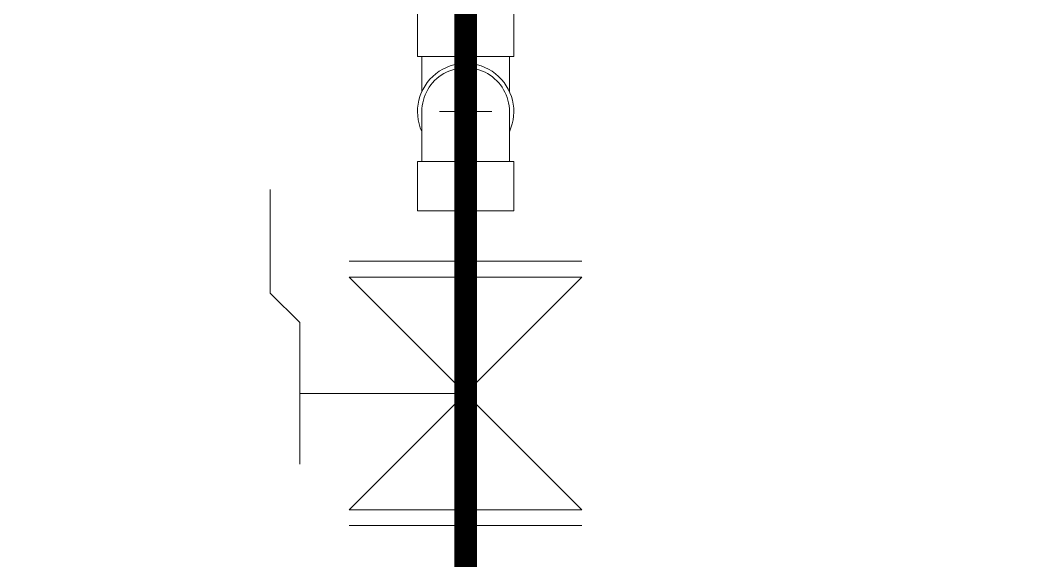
# Model space of a CAD drawing. Header units: metres. Extents: x 42 to 199, y -121 to 268.
# Drawn here: x 97.1458 to 97.5936, y 144.0055 to 144.2423 of the extents above; entities that cross this region are included whole.
import ezdxf
from ezdxf.lldxf.tags import DXFTag

# ---------------------------------------------------------------- set-up
doc = ezdxf.new("R2010")
doc.units = ezdxf.units.M
doc.header["$LTSCALE"] = 0.3
doc.layers.get('0').update_dxf_attribs({"color": 8})
doc.layers.add('A-ELEVATION 5', color=8, linetype='Continuous')
doc.layers.add('SRA-PL-WS-DWS', color=90, linetype='DWS_LINE')
for name, color, linetype, lineweight in [('AGI-PHE -DWS-RINGMOND', 151, 'Continuous', 0), ('AGI-PHE-BALL VALVE', 7, 'Continuous', 0), ('DA HOUSE ARCH LAYOUT', 8, 'Continuous', 9), ('pl-text', 140, 'Continuous', 0)]:
    doc.layers.add(name, color=color, linetype=linetype, lineweight=lineweight)
doc.styles.get("Standard").update_dxf_attribs({"font": 'arial.ttf'})
tags = doc.linetypes.add('DWS_LINE', pattern='A,0.5,-0.2,["DWS",Standard,S=0.1,R=0,X=-0.1,Y=-0.05],-0.3', length=1).pattern_tags.tags
tags[6] = DXFTag(74, 10)

# ---------------------------------------------------------------- blocks, each defined once
blk = doc.blocks.new('DA HOUSE ARCH LAYOUT')
at = {"color": 8}
blk.add_wipeout([(-11.75, 187.36995), (-11.75, 207.62996), (32.72481, 207.62995), (32.72434, 197.17), (20.94, 197.17), (20.94, 187.37)], dxfattribs=at).dxf.layer = 'A-ELEVATION 5'
blk = doc.blocks.new('*U185')
at = {"color": 140, "linetype": 'Continuous', "lineweight": 20, "ltscale": 75}
for p, q in [((-414.3, 1184.7), (-414.3, 1123.9)), ((-408.9, 1184.7), (-414.3, 1184.7)), ((-295.5, 1184.7), (-300.9, 1184.7)), ((-295.5, 1123.9), (-295.5, 1184.7)), ((-414.3, 1123.9), (-408.9, 1123.9)), ((-408.9, 1123.9), (-408.9, 1062.2)), ((-300.9, 1123.9), (-300.9, 1062.2)), ((-300.9, 1123.9), (-295.5, 1123.9)), ((-408.9, 1008.2), (-408.9, 994.2)), ((-300.9, 1008.2), (-300.9, 994.2)), ((-414.3, 994.2), (-408.9, 994.2)), ((-414.3, 933.4), (-414.3, 994.2)), ((-300.9, 994.2), (-295.5, 994.2)), ((-295.5, 994.2), (-295.5, 933.4))]:
    blk.add_line(p, q, dxfattribs=at)
at = {"color": 8, "lineweight": 13, "ltscale": 75}
for p, q in [((-300.9, 1184.7), (-408.9, 1184.7)), ((-300.9, 1123.9), (-408.9, 1123.9)), ((-354.9, 1094.6), (-354.9, 1029.8)), ((-322.5, 1062.2), (-387.3, 1062.2)), ((-408.9, 1037.5), (-408.9, 1008.2)), ((-300.9, 1037.5), (-300.9, 1008.2)), ((-408.9, 994.2), (-300.9, 994.2))]:
    blk.add_line(p, q, dxfattribs=at)
at = {"color": 140, "linetype": 'Continuous', "lineweight": 20, "ltscale": 75, "extrusion": (0, 0, -1)}
blk.add_ellipse((-354.9, 1062.2, 0), major_axis=(0.3, 59.4), ratio=1, start_param=1.135397, end_param=5.136389, dxfattribs=at)
at = {"color": 8, "lineweight": 13, "ltscale": 75}
blk.add_ellipse((-354.9, 1062.2, 0), major_axis=(7, -53.6), ratio=1, start_param=4.582898, end_param=7.725303, dxfattribs=at)
blk = doc.blocks.new('VHGFGHF')
at = {"layer": 'pl-text', "color": 7}
for p, q in [((27845.202, -15256.674), (27849.284, -15256.674)), ((27849.284, -15256.95), (27845.202, -15256.95)), ((27849.284, -15261.032), (27845.202, -15256.95)), ((27845.202, -15261.032), (27849.284, -15256.95)), ((27844.334, -15257.749), (27844.334, -15260.233)), ((27847.243, -15258.991), (27844.334, -15258.991)), ((27844.334, -15260.233), (27843.816, -15260.751)), ((27843.816, -15260.751), (27843.816, -15262.568)), ((27845.202, -15261.032), (27849.284, -15261.032)), ((27845.202, -15261.309), (27849.284, -15261.309))]:
    blk.add_line(p, q, dxfattribs=at)

msp = doc.modelspace()

# ---------------------------------------------------------------- block references
at = {"layer": 'DA HOUSE ARCH LAYOUT'}
msp.add_blockref('DA HOUSE ARCH LAYOUT', (97.14618, -60.62802), dxfattribs=at)

# ---------------------------------------------------------------- next in the draw order: block references
at = {"layer": 'SRA-PL-WS-DWS', "lineweight": -3, "xscale": -0.0003555561458385564, "yscale": 0.0003555561458385564, "zscale": 0.0003555561458385564, "rotation": 180}
msp.add_blockref('*U185', (97.46721, 144.58001), dxfattribs=at)

# ---------------------------------------------------------------- next in the draw order: linework, layer by layer
at = {"layer": 'AGI-PHE -DWS-RINGMOND', "linetype": 'ByBlock', "ltscale": 0.25, "const_width": 0.01}
msp.add_lwpolyline([(97.34101, 144.24813), (97.34101, 143.74181)], dxfattribs=at)

# ---------------------------------------------------------------- next in the draw order: block references
at = {"layer": 'AGI-PHE-BALL VALVE', "xscale": -0.025, "yscale": 0.025, "zscale": 0.025, "rotation": 180}
msp.add_blockref('VHGFGHF', (-598.84007, -237.39601), dxfattribs=at)

doc.saveas('drawing.dxf')
